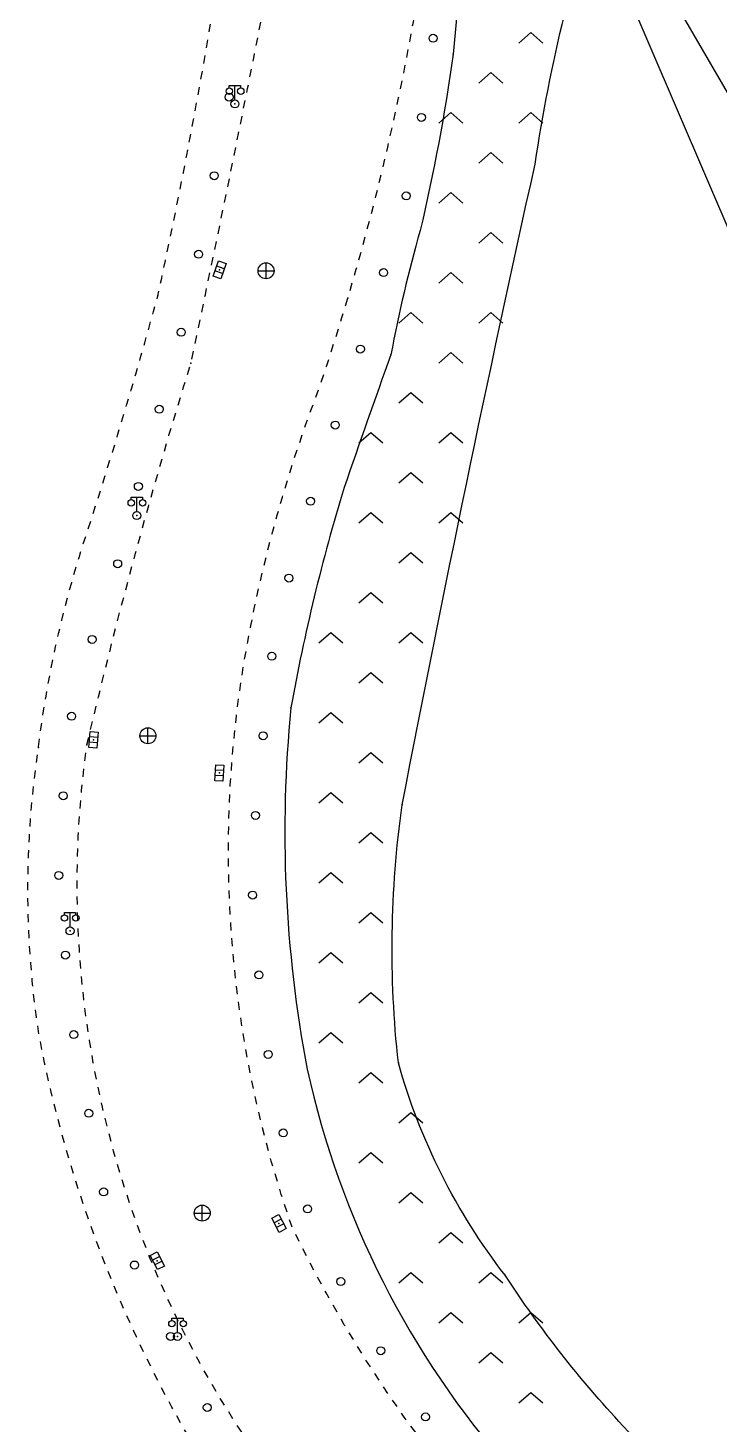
# Model space of a CAD drawing. Extents: x 1060 to 1934, y 610 to 1562.
# Drawn here: x 1060 to 1103.2, y 653.7 to 740.9 of the extents above; entities that cross this region are included whole.
import ezdxf

# ---------------------------------------------------------------- set-up
doc = ezdxf.new("R2010")
doc.units = 0
doc.header["$LTSCALE"] = 0.5
doc.header["$PDSIZE"] = 0.2
doc.linetypes.add('X6', pattern=[2, 1, -1])
doc.layers.get('0').update_dxf_attribs({"linetype": 'CONTINUOUS'})
for name, color, linetype in [('DLDW', 11, 'CONTINUOUS'), ('DLSS', 4, 'CONTINUOUS'), ('GXYZ', 2, 'CONTINUOUS'), ('SJW', 1, 'CONTINUOUS'), ('ZBTZ', 3, 'CONTINUOUS'), ('ZDH', 1, 'CONTINUOUS')]:
    doc.layers.add(name, color=color, linetype=linetype)

# ---------------------------------------------------------------- blocks, each defined once
blk = doc.blocks.new('gc211')
for p, q in [((0, 0), (-1.5, -1.32)), ((1.5, -1.32), (0, 0))]:
    blk.add_line(p, q)
blk = doc.blocks.new('gc041')
for p, q in [((-1, 0.5), (1, 0.5)), ((-1, -0.5), (-1, 0.5)), ((-0.33, 0.5), (-0.33, -0.5)), ((0.33, 0.5), (0.33, -0.5)), ((1, 0.5), (1, -0.5)), ((1, -0.5), (-1, -0.5))]:
    blk.add_line(p, q)
blk = doc.blocks.new('gc043')
for p, q in [((-1, 0), (1, 0)), ((0, -1), (0, 1))]:
    blk.add_line(p, q)
blk.add_circle((0, 0), 1)
blk = doc.blocks.new('gc170')
at = {"linetype": 'Continuous'}
blk.add_circle((0, 0), 0.5, dxfattribs=at)
blk = doc.blocks.new('gc097')
for p, q in [((-0.7, 2), (-0.7, 2.3)), ((-0.7, 2.3), (0.7, 2.3)), ((0, 0.5), (0, 2.3)), ((0.7, 2.3), (0.7, 2))]:
    blk.add_line(p, q)
for centre, radius in [((-0.7, 1.6), 0.4), ((0.73, 1.6), 0.4), ((0, 0), 0.5)]:
    blk.add_circle(centre, radius)

msp = doc.modelspace()

# ---------------------------------------------------------------- linework, layer by layer
at = {"linetype": 'Continuous'}
for p in [(1072.946, 736.174, 10.243), (1066.812, 710.447, 10.243), (1062.634, 684.498, 10.243), (1069.353, 659.148, 10.243)]:
    msp.add_point(p, dxfattribs=at)
at = {"layer": 'DLSS', "linetype": 'X6', "flags": 128}
for points in [[(1408.544, 686.429, 0.003219), (1404.524, 685.593, 0.008858), (1403.071, 685.254, 0.003595), (1393.075, 682.658, 0.00648), (1387.559, 681.106, 0.029024), (1377.19, 677.377, 0.035153), (1369.09, 673.226, 0.009575), (1366.213, 671.41, 0.00381), (1359.107, 666.655, 0.02337), (1349.285, 659.279, -0.0205), (1338.138, 650.808, -0.057318), (1326.617, 644.598, -0.062614), (1315.015, 641.577, -0.042178), (1308.343, 641.274, -0.017523), (1292.335, 642.46, -0.001962), (1271.736, 647.779, 0.075148), (1253.918, 651.725, 0.065994), (1239.995, 650.749, 0.05986), (1225.406, 645.892, 0.049769), (1212.85, 637.909, -0.000641), (1197.319, 626.144, -0.066341), (1178.937, 616.632, -0.070545), (1156.393, 611.204, -0.102984), (1130.452, 611.278, -0.081812), (1100.142, 623.081, -0.059306), (1082.007, 636.955, -0.073347), (1070.772, 651.649, -0.089119), (1060.695, 677.995, -0.07546), (1060.664, 695.964, -0.047147), (1063.441, 708.596, 0.012072), (1068.13, 724.192, 0.012054), (1071.532, 741.814, 0.022876), (1075.572, 764.117)], [(1407.976, 689.595, 0.014204), (1384.453, 683.319, 0.043111), (1370.438, 677.394, 0.034186), (1358.429, 669.907, -0.039245), (1344.84, 660.003, -0.061802), (1339.833, 655.752, -0.163796), (1315.12, 644.651, -0.078504), (1292.99, 645.399, 0.005671), (1254.47, 654.693, 0.118848), (1224.197, 648.698, 0.053352), (1190.789, 625.621, -0.113603), (1158.789, 614.503, -0.181463), (1100.635, 626.274, -0.137265), (1073.695, 652.671, -0.185452), (1063.693, 696.122, -0.01739), (1070.187, 719.966, 0.006791), (1077.06, 754.369)]]:
    msp.add_lwpolyline(points, format="xyb", dxfattribs=at)
at = {"layer": 'DLSS', "linetype": 'X6', "elevation": 10.381, "flags": 128}
msp.add_lwpolyline([(1406.377, 698.493, 0.040196), (1380.811, 691.104, 0.046114), (1365.746, 684.592, -0.006149), (1355.424, 678.263, 0.026814), (1340.996, 667.572, -0.049423), (1333.32, 661.365, -0.141239), (1315.58, 653.597, -0.120865), (1286.586, 655.821, 0.047545), (1252.141, 664.103, 0.093214), (1221.234, 657.155, 0.045435), (1187.865, 635.252, -0.108268), (1155.696, 623.414, -0.179875), (1099.296, 637.541, -0.113409), (1076.526, 665.961, -0.121586), (1073.326, 700.085, -0.052532), (1078.185, 718.329, 0.040051), (1084.357, 742.749), (1084.357, 742.749, 0.001981), (1085.852, 753.019, -0.13998)], format="xyb", dxfattribs=at)
at = {"layer": 'SJW', "linetype": 'Continuous'}
for points in [[(1104.248, 760.812, 9.067), (1090.052, 760.401, 10.341), (1112.553, 721.701, 9.04)], [(1090.052, 760.401, 10.341), (1112.553, 721.701, 9.04), (1114.796, 702.783, 9.016)]]:
    msp.add_polyline3d(points, close=True, dxfattribs=at)
at = {"layer": 'ZBTZ', "linetype": 'Continuous', "flags": 128}
for points in [[(1088.293, 753.631, 0.018284), (1086.595, 739.278, -0.023123), (1084.527, 728.259, 0.023556), (1082.698, 720.494, 0.003562), (1079.779, 712.215, 0.030378), (1076.449, 698.425, 0.07196), (1077.469, 675.847, 0.127567), (1090.135, 650.876, 0.059088), (1102.62, 639.187, 0.063753), (1116.484, 631.485, 0.06518), (1137.516, 625.905, 0.055525), (1153.052, 625.632, 0.062873), (1169.648, 629.06, 0.046046)], [(1174.009, 638.141, -0.03781), (1160.064, 634.462, -0.047934), (1146.194, 633.258, -0.051453), (1133.301, 634.708, -0.021534), (1124.003, 637.16, -0.03016), (1117.578, 639.588, -0.027919), (1112.251, 642.344, -0.017749), (1104.305, 647.422, -0.054434), (1097.2, 653.566, -0.042776), (1089.846, 662.971, -0.097041), (1083.164, 676.251, -0.06217), (1083.401, 692.369, -0.00671), (1091.715, 732.42, -0.044697), (1096.198, 750.835)]]:
    msp.add_lwpolyline(points, format="xyb", dxfattribs=at)
at = {"layer": 'ZDH', "linetype": 'Continuous'}
for p in [(1086.595, 739.278, 10.467), (1086.595, 739.278, 10.467), (1071.991, 725.809, 10.526), (1071.991, 725.809, 10.526), (1074.89, 725.747, 10.564), (1074.89, 725.747, 10.564), (1068.13, 724.192, 10.702), (1068.13, 724.192, 10.702), (1080.01, 724.033, 10.506), (1080.01, 724.033, 10.506), (1070.187, 719.966, 10.595), (1070.187, 719.966, 10.595), (1082.698, 720.494, 10.636), (1082.698, 720.494, 10.636), (1076.449, 698.425, 10.907), (1076.449, 698.425, 10.907), (1064.102, 696.44, 10.823), (1064.102, 696.44, 10.823), (1067.503, 696.686, 10.872), (1067.503, 696.686, 10.872), (1060.664, 695.964, 10.979), (1060.664, 695.964, 10.979), (1063.693, 696.122, 10.801), (1063.693, 696.122, 10.801), (1071.975, 694.366, 10.828), (1071.975, 694.366, 10.828), (1083.401, 692.369, 9.063), (1083.401, 692.369, 9.063), (1083.164, 676.251, 9.051), (1083.164, 676.251, 9.051), (1070.898, 666.856, 11.19), (1070.898, 666.856, 11.19), (1075.698, 666.215, 11.164), (1075.698, 666.215, 11.164), (1068.093, 663.883, 11.142), (1068.093, 663.883, 11.142), (1089.846, 662.971, 9.064), (1089.846, 662.971, 9.064)]:
    msp.add_point(p, dxfattribs=at)

# ---------------------------------------------------------------- block references
at = {"layer": 'DLDW', "linetype": 'Continuous', "xscale": 0.5, "yscale": 0.5}
for p in [(1072.946, 736.174, 10.243), (1066.812, 710.447, 10.243), (1062.634, 684.498, 10.243), (1069.353, 659.148, 10.243)]:
    msp.add_blockref('gc097', p, dxfattribs=at)
at = {"layer": 'GXYZ', "linetype": 'Continuous', "yscale": 0.5, "zscale": 0.5}
for p, xscale, rotation in [((1071.991, 725.809, 10.526), 0.4999999999999999, 250.4268009122833), ((1064.102, 696.44, 10.823), 0.5, 265.7778552953953), ((1071.975, 694.366, 10.828), 0.5, 267.0684843966416), ((1075.698, 666.215, 11.164), 0.5, 297.3448254753161), ((1068.093, 663.883, 11.142), 0.5, 296.9373410129617)]:
    msp.add_blockref('gc041', p, dxfattribs=dict(at, xscale=xscale, rotation=rotation))
at = {"layer": 'GXYZ', "linetype": 'Continuous', "xscale": 0.5, "yscale": 0.5}
for p in [(1074.89, 725.747), (1067.503, 696.686), (1070.898, 666.856)]:
    msp.add_blockref('gc043', p, dxfattribs=at)
at = {"layer": 'ZBTZ', "linetype": 'Continuous', "xscale": 0.5, "yscale": 0.5}
for p, rotation in [((1085.337, 740.282), 82.70640029042968), ((1072.581, 736.601), 79.31097712890349), ((1084.604, 735.338), 80.00669006471004), ((1071.653, 731.688), 79.31097712890349), ((1083.655, 730.433), 73.605757190224), ((1070.677, 726.784), 78.49030621108508), ((1082.244, 725.636), 73.605757190224), ((1069.588, 721.907), 74.03682210454471), ((1080.794, 720.851), 71.64008784805671), ((1068.213, 717.1), 74.03682210454471), ((1079.219, 716.106), 71.64008784805671), ((1066.907, 712.274), 75.01995560006998), ((1077.68, 711.349), 72.31783314727669), ((1065.614, 707.443), 75.01995560006998), ((1076.321, 706.542), 77.39847167932008), ((1064.018, 702.708), 70.32486409067229), ((1075.253, 701.658), 83.77015856741579), ((1062.733, 697.909), 84.01870961815715), ((1074.71, 696.688), 83.77015856741579), ((1062.212, 692.937), 84.01870961815715), ((1074.231, 691.711), 84.90388006596687), ((1061.93, 687.961), 94.75348847271825), ((1074.054, 686.729), 94.31267315393866), ((1062.345, 682.979), 94.75348847271825), ((1074.45, 681.745), 96.6211544450258), ((1062.869, 678.011), 100.7703039370901), ((1075.027, 676.779), 96.6211544450258), ((1063.803, 673.099), 100.7703039370901), ((1075.971, 671.87), 101.1890372052663), ((1064.738, 668.187), 100.7703039370901), ((1077.489, 667.119), 110.3482008737971), ((1066.669, 663.614), 116.8093412419459), ((1079.565, 662.58), 117.3433672737661), ((1068.924, 659.151), 116.8093412419459), ((1082.064, 658.255), 122.2124500766502), ((1071.214, 654.709), 122.9620938622657), ((1084.863, 654.118), 127.7086126730569)]:
    msp.add_blockref('gc170', p, dxfattribs=dict(at, rotation=rotation))
for p in [(1091.449, 740.632), (1088.949, 738.132), (1086.449, 735.632), (1091.449, 735.632), (1088.949, 733.132), (1086.449, 730.632), (1088.949, 728.132), (1086.449, 725.632), (1083.949, 723.132), (1088.949, 723.132), (1086.449, 720.632), (1083.949, 718.132), (1081.449, 715.632), (1086.449, 715.632), (1083.949, 713.132), (1081.449, 710.632), (1086.449, 710.632), (1083.949, 708.132), (1081.449, 705.632), (1078.949, 703.132), (1083.949, 703.132), (1081.449, 700.632), (1078.949, 698.132), (1081.449, 695.632), (1078.949, 693.132), (1081.449, 690.632), (1078.949, 688.132), (1081.449, 685.632), (1078.949, 683.132), (1081.449, 680.632), (1078.949, 678.132), (1081.449, 675.632), (1083.949, 673.132), (1081.449, 670.632), (1083.949, 668.132), (1086.449, 665.632), (1083.949, 663.132), (1088.949, 663.132), (1086.449, 660.632), (1091.449, 660.632), (1088.949, 658.132), (1091.449, 655.632)]:
    msp.add_blockref('gc211', p, dxfattribs=at)

doc.saveas('drawing.dxf')
